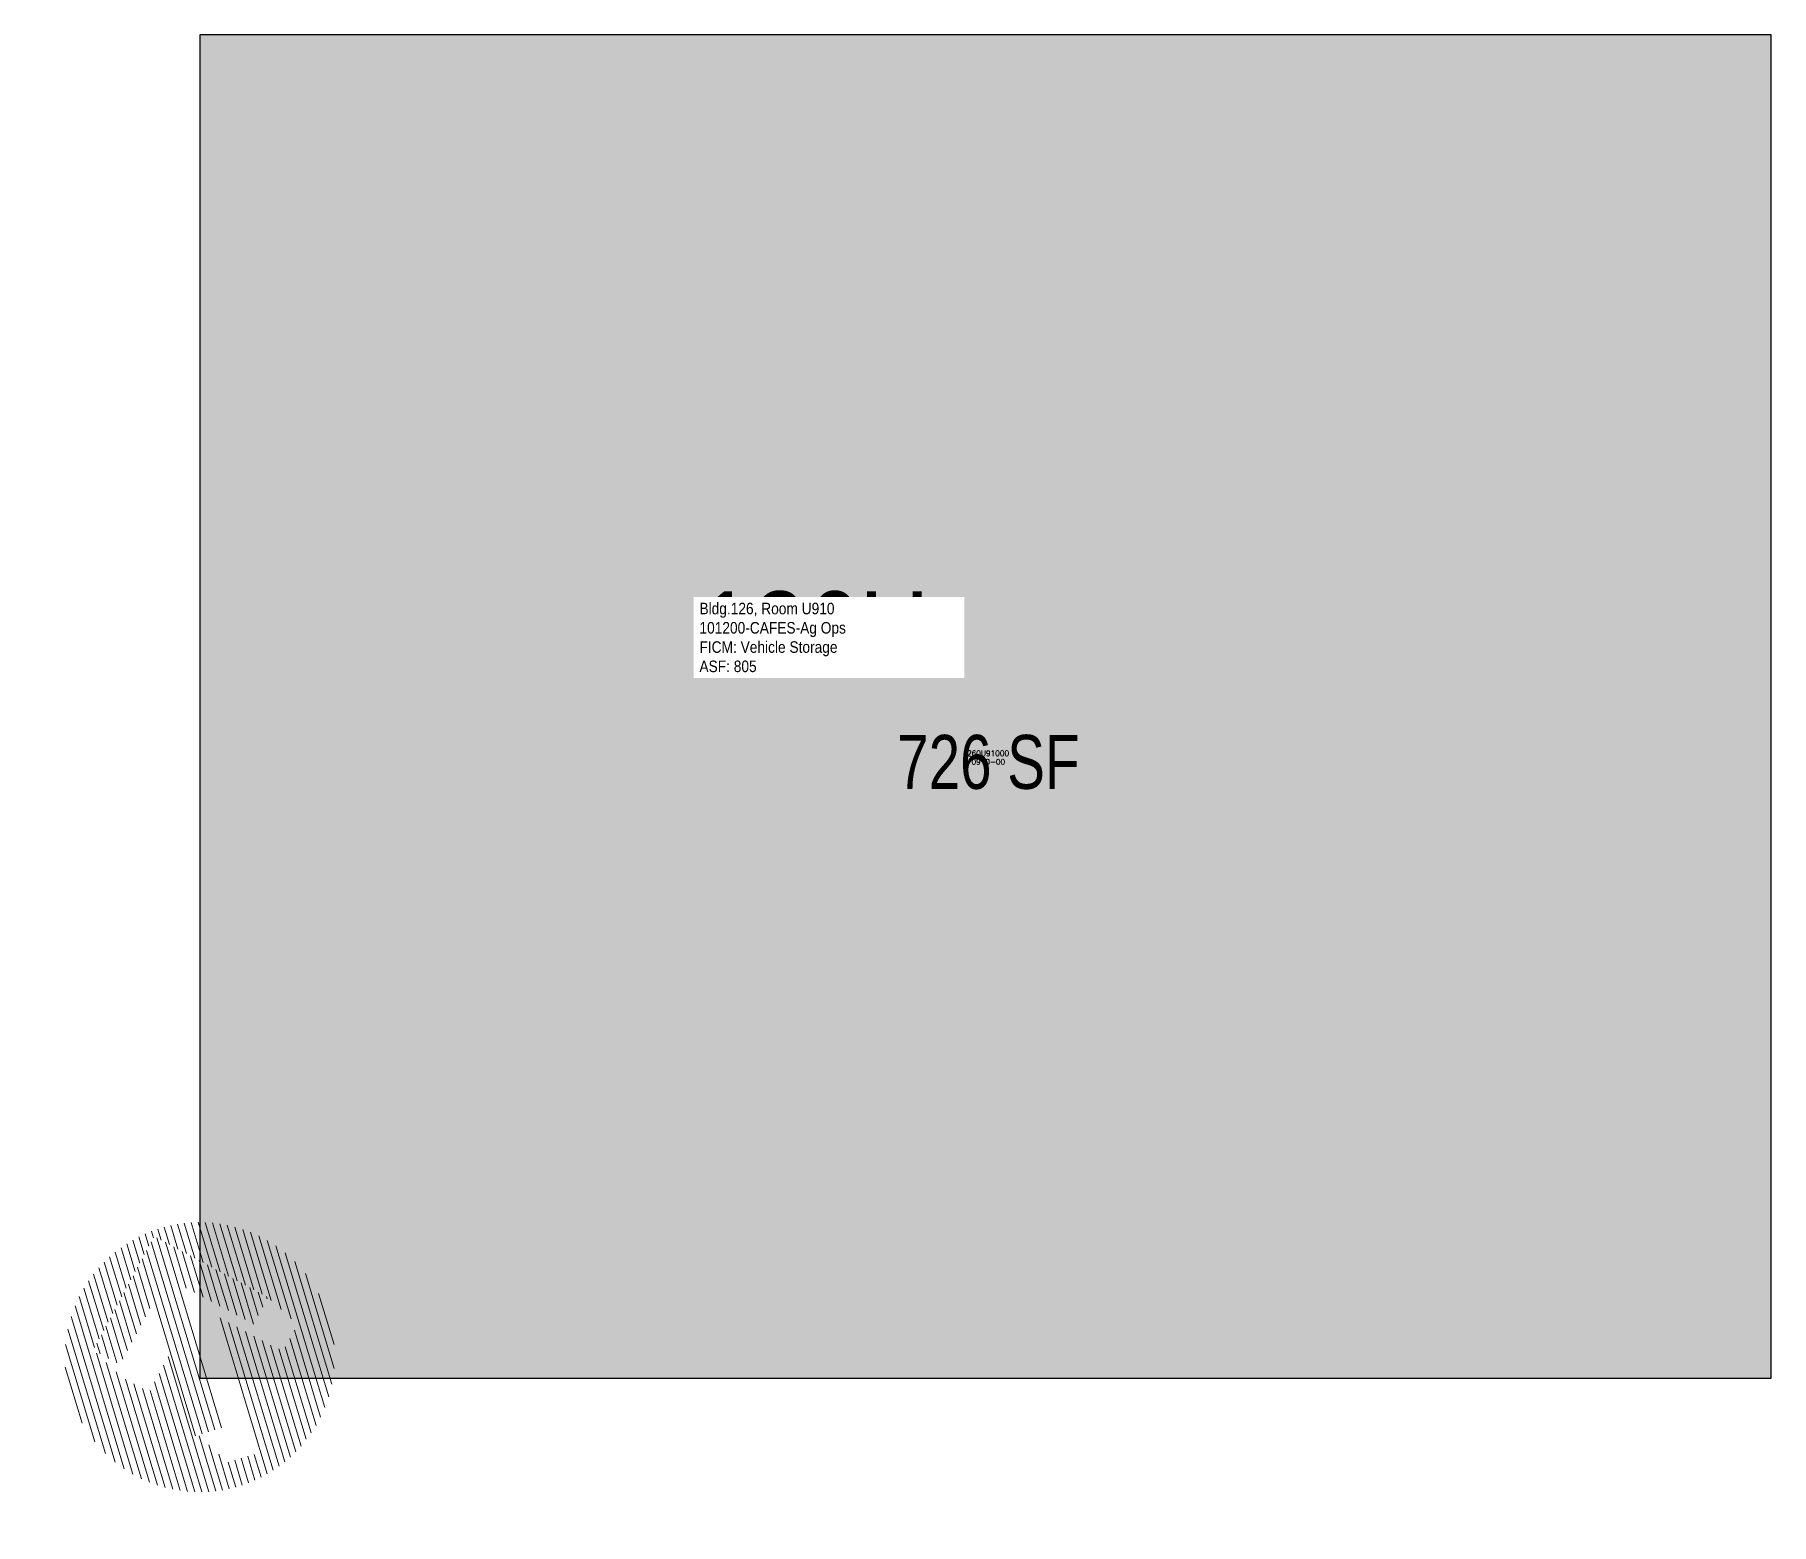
# Model space of a CAD drawing. Header units: inches. Extents: x -37 to 350, y -33 to 299.
import ezdxf
from ezdxf.enums import TextEntityAlignment as Align

# ---------------------------------------------------------------- set-up
doc = ezdxf.new("R2010")
doc.units = ezdxf.units.IN
doc.header["$MEASUREMENT"] = 0
for name, color, linetype in [('A-IDEN-RNUM', 7, 'Continuous'), ('A-IDEN-SNUM', 4, 'Continuous'), ('A-IDEN-VNUM', 4, 'Continuous'), ('A-WALL', 5, 'Continuous'), ('AREA-TEXT', 3, 'Continuous'), ('Rooms-Category-Color', 7, 'Continuous'), ('Rooms-College-Color', 7, 'Continuous'), ('Rooms-Department-Color', 7, 'Continuous'), ('Rooms-Division-Color', 7, 'Continuous'), ('Rooms-Information', 7, 'Continuous')]:
    doc.layers.add(name, color=color, linetype=linetype)
doc.styles.add('CP_AREA', font='arial.ttf', dxfattribs={"height": 15})
doc.styles.add('CP_ROOMVNUMBER', font='arial.ttf', dxfattribs={"width": 0.85, "height": 0.075})
doc.styles.add('ROOMSNUMBER', font='TXT.SHX', dxfattribs={"height": 1})

# ---------------------------------------------------------------- blocks, each defined once
blk = doc.blocks.new('North Large')
at = {"color": 42, "linetype": 'ByBlock', "lineweight": 15, "true_color": 0xe08e00}
for p, q in [((-0.1723, 0.2236), (-0.1723, 0.3395)), ((-0.1535, 0.2424), (-0.1535, 0.3477)), ((-0.1347, 0.2612), (-0.1347, 0.3547)), ((-0.1159, 0.28), (-0.1159, 0.3606)), ((-0.0971, 0.2988), (-0.0971, 0.3654)), ((-0.0782, 0.3177), (-0.0782, 0.3692)), ((-0.0594, 0.3365), (-0.0594, 0.372)), ((-0.0501, -0.2059), (-0.0501, 0.3458)), ((-0.0406, 0.3553), (-0.0406, 0.3739)), ((-0.0312, -0.2059), (-0.0312, 0.3523)), ((-0.0218, 0.3428), (-0.0218, 0.3748)), ((-0.003, 0.324), (-0.003, 0.3748)), ((0.0158, 0.3052), (0.0158, 0.3738)), ((0.0346, 0.2864), (0.0346, 0.3719)), ((0.0534, 0.2676), (0.0534, 0.369)), ((0.0723, 0.2488), (0.0723, 0.3651)), ((0.0911, 0.23), (0.0911, 0.3602)), ((0.1099, 0.2111), (0.1099, 0.3542)), ((0.1287, 0.1923), (0.1287, 0.3471)), ((0.1475, 0.1735), (0.1475, 0.3388)), ((-0.2475, 0.1483), (-0.2475, 0.2926)), ((-0.2287, 0.1672), (-0.2287, 0.3067)), ((-0.2099, 0.186), (-0.2099, 0.3191)), ((-0.1911, 0.2048), (-0.1911, 0.33)), ((-0.0877, -0.2059), (-0.0877, 0.3082)), ((-0.0689, -0.2059), (-0.0689, 0.327)), ((-0.0124, -0.2059), (-0.0124, 0.3334)), ((0.0064, 0.1949), (0.0064, 0.3146)), ((0.0252, 0.1761), (0.0252, 0.2958)), ((0.1663, 0.1547), (0.1663, 0.3292)), ((0.1851, 0.1359), (0.1851, 0.3182)), ((0.2039, 0.1171), (0.2039, 0.3057)), ((0.2227, 0.0937), (0.2227, 0.2915)), ((-0.2852, 0.1107), (-0.2852, 0.258)), ((-0.2664, 0.1295), (-0.2664, 0.2765)), ((-0.1441, 0.1321), (-0.1441, 0.2518)), ((-0.1253, 0.1509), (-0.1253, 0.2706)), ((-0.1065, 0.1697), (-0.1065, 0.2894)), ((0.044, 0.1573), (0.044, 0.277)), ((0.0628, 0.1385), (0.0628, 0.2582)), ((0.2416, 0.061), (0.2416, 0.2752)), ((0.2604, 0.0283), (0.2604, 0.2565)), ((-0.3228, -0.2116), (-0.3228, 0.2114)), ((-0.304, -0.2368), (-0.304, 0.2366)), ((-0.2005, 0.0756), (-0.2005, 0.1953)), ((-0.1817, 0.0944), (-0.1817, 0.2142)), ((-0.1629, 0.1133), (-0.1629, 0.233)), ((0.0816, 0.1197), (0.0816, 0.2394)), ((0.1004, 0.1009), (0.1004, 0.2206)), ((0.1193, 0.0821), (0.1193, 0.2018)), ((0.2792, -0.235), (0.2792, 0.2348)), ((0.298, -0.2095), (0.298, 0.2093)), ((-0.3416, -0.181), (-0.3416, 0.1808)), ((-0.2382, 0.0513), (-0.2382, 0.1577)), ((-0.2194, 0.0568), (-0.2194, 0.1765)), ((0.1381, 0.0632), (0.1381, 0.183)), ((0.1569, 0.0449), (0.1569, 0.1641)), ((0.1757, 0.0637), (0.1757, 0.1453)), ((0.3168, -0.1783), (0.3168, 0.1782)), ((-0.3604, -0.1415), (-0.3604, 0.1414)), ((-0.2758, 0.0889), (-0.2758, 0.1201)), ((-0.257, 0.0701), (-0.257, 0.1389)), ((0.1945, 0.0825), (0.1945, 0.1265)), ((0.2133, 0.1013), (0.2133, 0.1077)), ((0.3356, -0.138), (0.3356, 0.1378)), ((-0.3792, -0.0813), (-0.3792, 0.0811)), ((-0.2852, -0.2582), (-0.2852, 0.0937)), ((-0.2664, -0.2767), (-0.2664, 0.061)), ((0.0723, -0.3652), (0.0723, 0.088)), ((0.0911, -0.3603), (0.0911, 0.0692)), ((0.1099, -0.3543), (0.1099, 0.0504)), ((0.3544, -0.0745), (0.3544, 0.0743)), ((-0.2475, -0.2928), (-0.2475, 0.0283)), ((-0.2287, -0.3069), (-0.2287, 0.0008)), ((-0.1159, -0.3607), (-0.1159, 0.0079)), ((-0.0971, -0.3656), (-0.0971, 0.0268)), ((0.1287, -0.3472), (0.1287, 0.0315)), ((0.1475, -0.3389), (0.1475, 0.0127)), ((-0.2099, -0.3193), (-0.2099, -0.018)), ((-0.1911, -0.3302), (-0.1911, -0.0369)), ((-0.1535, -0.3478), (-0.1535, -0.0297)), ((-0.1347, -0.3548), (-0.1347, -0.0109)), ((0.1663, -0.3294), (0.1663, -0.0061)), ((0.1851, -0.3184), (0.1851, -0.0249)), ((0.204, -0.3044), (0.204, -0.0416)), ((0.2227, -0.2916), (0.2227, -0.0416)), ((0.2416, -0.2753), (0.2416, -0.0228)), ((0.2604, -0.2567), (0.2604, -0.004)), ((-0.1723, -0.3396), (-0.1723, -0.0485)), ((-0.0782, -0.3694), (-0.0782, -0.2085)), ((-0.0594, -0.3722), (-0.0594, -0.2412)), ((-0.0406, -0.3741), (-0.0406, -0.2739)), ((-0.0218, -0.375), (-0.0218, -0.3026)), ((-0.003, -0.3749), (-0.003, -0.3026)), ((0.0158, -0.374), (0.0158, -0.3026)), ((0.0346, -0.372), (0.0346, -0.3026)), ((0.0534, -0.3691), (0.0534, -0.3026))]:
    blk.add_line(p, q, dxfattribs=at)

msp = doc.modelspace()

# ---------------------------------------------------------------- hatches: boundary and pattern name
at = {"layer": 'Rooms-Category-Color', "true_color": 0xe3c5e1}
msp.add_hatch(color=254, dxfattribs=at).paths.add_polyline_path([(349.53, 298.91), (0, 298.9), (0, 0), (349.54, 0)])
at = {"layer": 'Rooms-College-Color', "true_color": 0xe3c5e1}
msp.add_hatch(color=254, dxfattribs=at).paths.add_polyline_path([(349.53, 298.91), (0, 298.9), (0, 0), (349.54, 0)])
at = {"layer": 'Rooms-Department-Color', "true_color": 0xe3c5e1}
msp.add_hatch(color=254, dxfattribs=at).paths.add_polyline_path([(349.53, 298.91), (0, 298.9), (0, 0), (349.54, 0)])
at = {"layer": 'Rooms-Division-Color', "true_color": 0xe3c5e1}
msp.add_hatch(color=254, dxfattribs=at).paths.add_polyline_path([(349.53, 298.91), (0, 298.9), (0, 0), (349.54, 0)])

# ---------------------------------------------------------------- linework, layer by layer
at = {"layer": 'A-WALL'}
msp.add_lwpolyline([(349.53, 298.91), (0, 298.9), (0, 0), (349.54, 0)], close=True, dxfattribs=at)

# ---------------------------------------------------------------- block references
at = {"layer": 'Defpoints', "xscale": 79.99999999999999, "yscale": 79.99999999999999, "zscale": 79.99999999999999, "rotation": 16.81517940940302}
msp.add_blockref('North Large', (0.98, 4.97), dxfattribs=at)

# ---------------------------------------------------------------- texts
at = {"layer": 'A-IDEN-RNUM', "style": 'ROOMSNUMBER'}
msp.add_text('0910-00', height=1.2, dxfattribs=at).set_placement((175.38, 137.11), align=Align.MIDDLE)
at = {"layer": 'A-IDEN-SNUM', "style": 'ROOMSNUMBER'}
msp.add_text('1260U91000', height=1.2, dxfattribs=at).set_placement((174.8, 139.02), align=Align.MIDDLE)
at = {"layer": 'A-IDEN-VNUM', "style": 'CP_ROOMVNUMBER', "width": 0.85}
msp.add_text('126U', height=18, dxfattribs=at).set_placement((136.62, 166.05), align=Align.MIDDLE)
at = {"layer": 'AREA-TEXT', "style": 'CP_AREA', "width": 0.75}
msp.add_text('726 SF', height=12, dxfattribs=at).set_placement((175.38, 137.11), align=Align.MIDDLE_CENTER)

# ---------------------------------------------------------------- next in the draw order: texts
at = {"layer": 'Rooms-Information', "insert": (111.12, 157.05), "char_height": 2.5714, "width": 57.6, "attachment_point": 7, "style": 'CP_ROOMVNUMBER', "bg_fill": 3, "box_fill_scale": 1.5, "bg_fill_color": 256, "bg_fill_true_color": 13158600, "bg_fill_transparency": 0}
msp.add_mtext('Bldg.126, Room U910^M^J101200-CAFES-Ag Ops^M^JFICM: Vehicle Storage^M^JASF: 805', dxfattribs=at)

doc.saveas('drawing.dxf')
